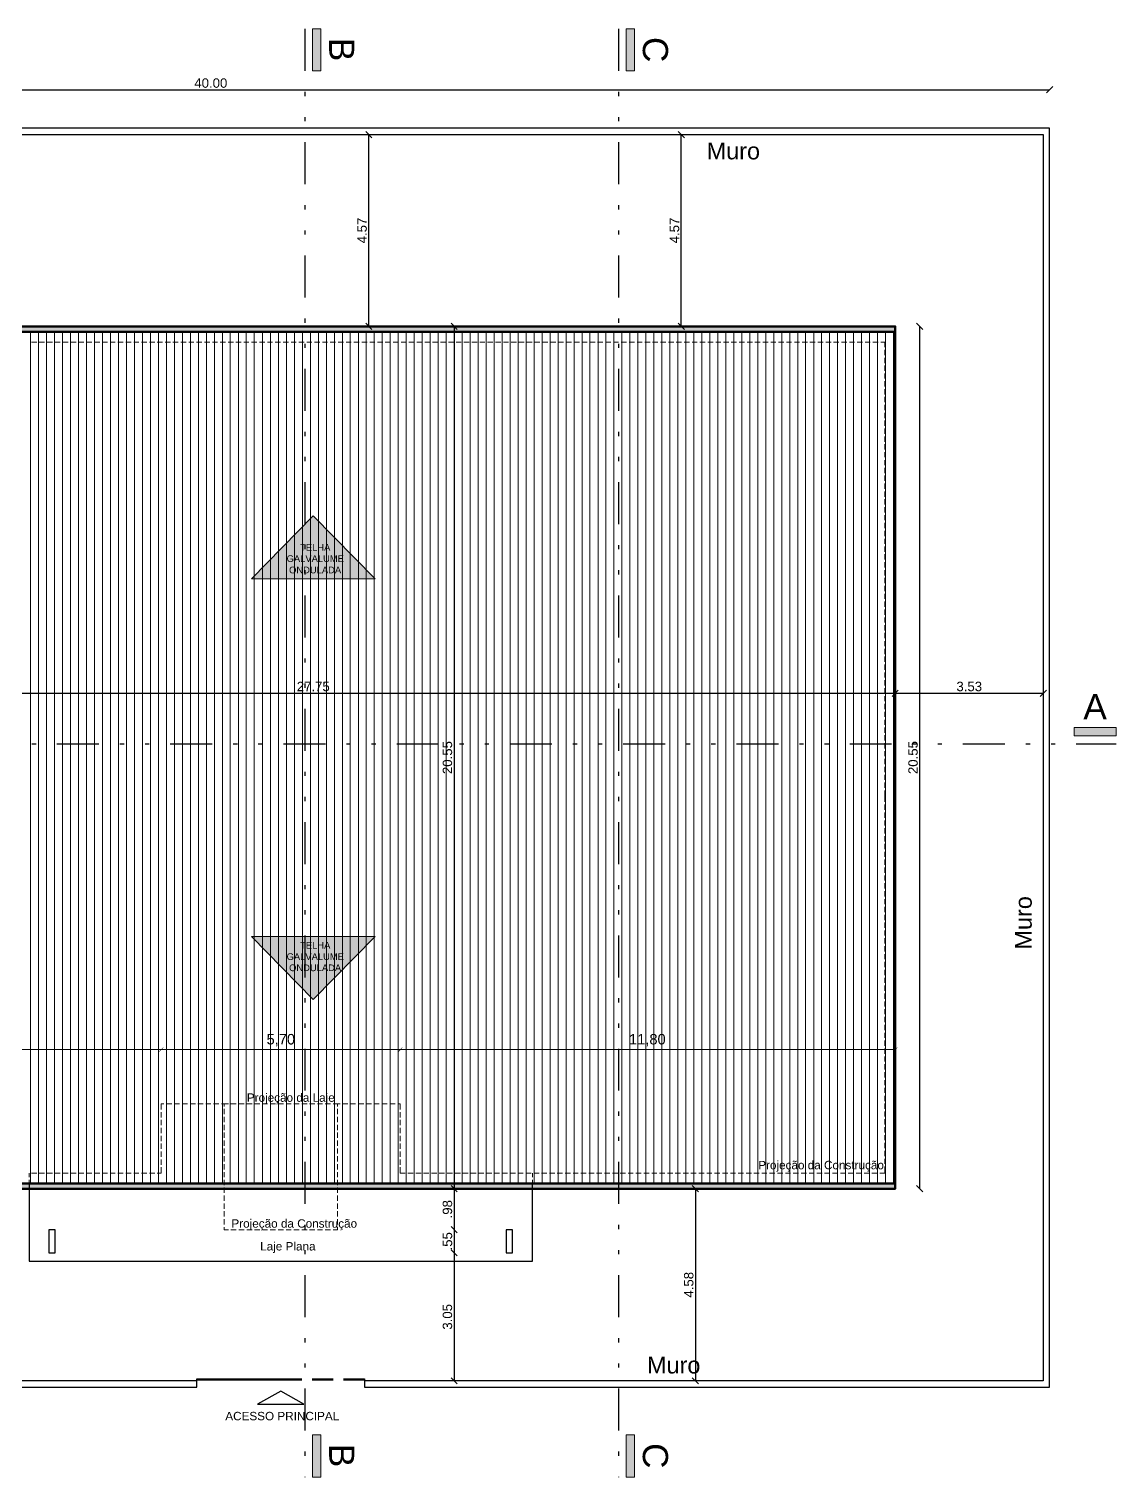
# Model space of a CAD drawing. Extents: x 3377 to 3790, y 1673 to 1846.
# Drawn here: x 3395.04 to 3420.96, y 1678.05 to 1712.56 of the extents above; entities that cross this region are included whole.
import ezdxf

# ---------------------------------------------------------------- set-up
doc = ezdxf.new("R2010")
doc.units = 0
doc.header["$LTSCALE"] = 2
doc.header["$PDMODE"] = 32
doc.linetypes.add('DIVIDE', pattern=[1.25, 0.5, -0.25, 0, -0.25, 0, -0.25])
doc.linetypes.add('HIDDEN', pattern=[0.375, 0.25, -0.125])
for name, color, linetype in [('F-VT-GREIDE', 6, 'Continuous'), ('LCL - COTAS', 30, 'Continuous'), ('LCL-LINHACORTE', 3, 'DIVIDE'), ('PDF5_0', 7, 'Continuous'), ('PDF5_13-CORTE', 7, 'Continuous'), ('PDF5_A-PROJEÇÃO', 7, 'Continuous'), ('PDF5_COTAS', 7, 'Continuous'), ('PDF5_Text', 7, 'Continuous'), ('PDF6_09-CORTE', 7, 'Continuous'), ('PDF6_Text', 7, 'Continuous')]:
    doc.layers.add(name, color=color, linetype=linetype)
doc.layers.add('PDF5_19-COBERTA', color=7, linetype='Continuous', true_color=0xb8b8b8)
doc.layers.add('PDF5_IND_FLUXO', color=7, linetype='Continuous', true_color=0xffffff)
doc.styles.add('Annotative', font='arial.ttf')
doc.styles.add('PDF Arial', font='arial.ttf')
doc.styles.add('ROMANS', font='arial.ttf')
doc.dimstyles.new('1-150', dxfattribs={"dimscale": 1.5, "dimtxt": 0.15, "dimasz": 0.1, "dimexe": 0.05, "dimexo": 0.1, "dimgap": 0.03, "dimtad": 1, "dimzin": 5, "dimdsep": 46, "dimtxsty": 'ROMANS', "dimblk": 'OBLIQUE', "dimcen": 0, "dimse1": 1, "dimse2": 1, "dimclrd": 256, "dimclre": 256, "dimclrt": 2, "dimadec": 0, "dimazin": 0, "dimtfac": 1, "dimtofl": 0, "dimtmove": 2, "dimatfit": 3, "dimldrblk": 'OBLIQUE', "dimfxl": 0.04, "dimtolj": 1, "dimtzin": 1, "dimarcsym": 0})

# ---------------------------------------------------------------- blocks, each defined once
blk = doc.blocks.new('_Oblique')
at = {"color": 0, "linetype": 'ByBlock', "lineweight": -2}
blk.add_line((-0.5, -0.5), (0.5, 0.5), dxfattribs=at)
blk = doc.blocks.new('*D857')
at = {"layer": 'Defpoints', "color": 0, "transparency": 16777216}
for p in [(3415.691, 1705.473), (3416.278, 1705.473), (3415.691, 1684.925)]:
    blk.add_point(p, dxfattribs=at)
at = {"layer": 'LCL - COTAS', "lineweight": -2, "transparency": 16777216}
blk.add_line((3416.278, 1684.925), (3416.278, 1705.473), dxfattribs=at)
at = {"layer": 'LCL - COTAS', "lineweight": -2, "transparency": 16777216, "xscale": 0.15, "yscale": 0.15, "zscale": 0.15}
for p, rotation in [((3416.278, 1705.473), 90), ((3416.278, 1684.925), 270)]:
    blk.add_blockref('_Oblique', p, dxfattribs=dict(at, rotation=rotation))
at = {"layer": 'LCL - COTAS', "color": 2, "transparency": 16777216, "insert": (3416.118, 1695.199), "char_height": 0.225, "attachment_point": 5, "rotation": 90, "style": 'Annotative'}
blk.add_mtext('\\A1;20.55', dxfattribs=at)
blk = doc.blocks.new('*D864')
at = {"layer": 'Defpoints', "color": 0, "transparency": 16777216}
for p in [(3387.943, 1696.732), (3415.691, 1696.732), (3415.691, 1696.732)]:
    blk.add_point(p, dxfattribs=at)
at = {"layer": 'LCL - COTAS', "lineweight": -2, "transparency": 16777216}
blk.add_line((3387.943, 1696.732), (3415.691, 1696.732), dxfattribs=at)
at = {"layer": 'LCL - COTAS', "lineweight": -2, "transparency": 16777216, "xscale": 0.15, "yscale": 0.15, "zscale": 0.15, "rotation": 180}
blk.add_blockref('_Oblique', (3387.943, 1696.732), dxfattribs=at)
at = {"layer": 'LCL - COTAS', "lineweight": -2, "transparency": 16777216, "xscale": 0.15, "yscale": 0.15, "zscale": 0.15}
blk.add_blockref('_Oblique', (3415.691, 1696.732), dxfattribs=at)
at = {"layer": 'LCL - COTAS', "color": 2, "transparency": 16777216, "insert": (3401.817, 1696.892), "char_height": 0.225, "attachment_point": 5, "style": 'Annotative'}
blk.add_mtext('\\A1;27.75', dxfattribs=at)
blk = doc.blocks.new('*D902')
at = {"layer": 'Defpoints', "color": 0, "transparency": 16777216}
for p in [(3404.896, 1705.473), (3405.177, 1684.925), (3405.177, 1684.925)]:
    blk.add_point(p, dxfattribs=at)
at = {"layer": 'LCL - COTAS', "lineweight": -2, "transparency": 16777216}
blk.add_line((3405.177, 1705.473), (3405.177, 1684.925), dxfattribs=at)
at = {"layer": 'LCL - COTAS', "lineweight": -2, "transparency": 16777216, "xscale": 0.15, "yscale": 0.15, "zscale": 0.15}
for p, rotation in [((3405.177, 1705.473), 90), ((3405.177, 1684.925), 270)]:
    blk.add_blockref('_Oblique', p, dxfattribs=dict(at, rotation=rotation))
at = {"layer": 'LCL - COTAS', "color": 2, "transparency": 16777216, "insert": (3405.017, 1695.199), "char_height": 0.225, "attachment_point": 5, "rotation": 90, "style": 'Annotative'}
blk.add_mtext('\\A1;20.55', dxfattribs=at)
blk = doc.blocks.new('*D903')
at = {"layer": 'Defpoints', "color": 0, "transparency": 16777216}
for p in [(3405.177, 1684.925), (3405.177, 1683.947), (3406.417, 1683.947)]:
    blk.add_point(p, dxfattribs=at)
at = {"layer": 'LCL - COTAS', "lineweight": -2, "transparency": 16777216}
blk.add_line((3405.177, 1684.925), (3405.177, 1683.947), dxfattribs=at)
at = {"layer": 'LCL - COTAS', "lineweight": -2, "transparency": 16777216, "xscale": 0.15, "yscale": 0.15, "zscale": 0.15}
for p, rotation in [((3405.177, 1684.925), 90), ((3405.177, 1683.947), 270)]:
    blk.add_blockref('_Oblique', p, dxfattribs=dict(at, rotation=rotation))
at = {"layer": 'LCL - COTAS', "color": 2, "transparency": 16777216, "insert": (3405.017, 1684.436), "char_height": 0.225, "attachment_point": 5, "rotation": 90, "style": 'Annotative'}
blk.add_mtext('\\A1;.98', dxfattribs=at)
blk = doc.blocks.new('*D904')
at = {"layer": 'Defpoints', "color": 0, "transparency": 16777216}
for p in [(3406.417, 1683.947), (3405.177, 1683.397), (3406.417, 1683.397)]:
    blk.add_point(p, dxfattribs=at)
at = {"layer": 'LCL - COTAS', "lineweight": -2, "transparency": 16777216}
blk.add_line((3405.177, 1683.947), (3405.177, 1683.397), dxfattribs=at)
at = {"layer": 'LCL - COTAS', "lineweight": -2, "transparency": 16777216, "xscale": 0.15, "yscale": 0.15, "zscale": 0.15}
for p, rotation in [((3405.177, 1683.947), 90), ((3405.177, 1683.397), 270)]:
    blk.add_blockref('_Oblique', p, dxfattribs=dict(at, rotation=rotation))
at = {"layer": 'LCL - COTAS', "color": 2, "transparency": 16777216, "insert": (3405.018, 1683.672), "char_height": 0.225, "attachment_point": 5, "rotation": 90, "style": 'Annotative'}
blk.add_mtext('\\A1;.55', dxfattribs=at)
blk = doc.blocks.new('*D905')
at = {"layer": 'Defpoints', "color": 0, "transparency": 16777216}
for p in [(3406.417, 1683.397), (3405.149, 1680.347), (3405.177, 1680.347)]:
    blk.add_point(p, dxfattribs=at)
at = {"layer": 'LCL - COTAS', "lineweight": -2, "transparency": 16777216}
blk.add_line((3405.177, 1683.397), (3405.177, 1680.347), dxfattribs=at)
at = {"layer": 'LCL - COTAS', "lineweight": -2, "transparency": 16777216, "xscale": 0.15, "yscale": 0.15, "zscale": 0.15}
for p, rotation in [((3405.177, 1683.397), 90), ((3405.177, 1680.347), 270)]:
    blk.add_blockref('_Oblique', p, dxfattribs=dict(at, rotation=rotation))
at = {"layer": 'LCL - COTAS', "color": 2, "transparency": 16777216, "insert": (3405.017, 1681.872), "char_height": 0.225, "attachment_point": 5, "rotation": 90, "style": 'Annotative'}
blk.add_mtext('\\A1;3.05', dxfattribs=at)
blk = doc.blocks.new('*D908')
at = {"layer": 'Defpoints', "color": 0, "transparency": 16777216}
for p in [(3403.142, 1710.046), (3403.162, 1710.046), (3404.896, 1705.473)]:
    blk.add_point(p, dxfattribs=at)
at = {"layer": 'LCL - COTAS', "lineweight": -2, "transparency": 16777216}
blk.add_line((3403.142, 1705.473), (3403.142, 1710.046), dxfattribs=at)
at = {"layer": 'LCL - COTAS', "lineweight": -2, "transparency": 16777216, "xscale": 0.15, "yscale": 0.15, "zscale": 0.15}
for p, rotation in [((3403.142, 1710.046), 90), ((3403.142, 1705.473), 270)]:
    blk.add_blockref('_Oblique', p, dxfattribs=dict(at, rotation=rotation))
at = {"layer": 'LCL - COTAS', "color": 2, "transparency": 16777216, "insert": (3402.982, 1707.759), "char_height": 0.225, "attachment_point": 5, "rotation": 90, "style": 'Annotative'}
blk.add_mtext('\\A1;4.57', dxfattribs=at)
blk = doc.blocks.new('*D915')
at = {"layer": 'Defpoints', "color": 0, "transparency": 16777216}
for p in [(3410.408, 1710.046), (3410.591, 1710.046), (3415.691, 1705.473)]:
    blk.add_point(p, dxfattribs=at)
at = {"layer": 'LCL - COTAS', "lineweight": -2, "transparency": 16777216}
blk.add_line((3410.591, 1705.473), (3410.591, 1710.046), dxfattribs=at)
at = {"layer": 'LCL - COTAS', "lineweight": -2, "transparency": 16777216, "xscale": 0.15, "yscale": 0.15, "zscale": 0.15}
for p, rotation in [((3410.591, 1710.046), 90), ((3410.591, 1705.473), 270)]:
    blk.add_blockref('_Oblique', p, dxfattribs=dict(at, rotation=rotation))
at = {"layer": 'LCL - COTAS', "color": 2, "transparency": 16777216, "insert": (3410.431, 1707.759), "char_height": 0.225, "attachment_point": 5, "rotation": 90, "style": 'Annotative'}
blk.add_mtext('\\A1;4.57', dxfattribs=at)
blk = doc.blocks.new('*D916')
at = {"layer": 'Defpoints', "color": 0, "transparency": 16777216}
for p in [(3415.691, 1684.925), (3410.748, 1680.347), (3410.93, 1680.347)]:
    blk.add_point(p, dxfattribs=at)
at = {"layer": 'LCL - COTAS', "lineweight": -2, "transparency": 16777216}
blk.add_line((3410.93, 1684.925), (3410.93, 1680.347), dxfattribs=at)
at = {"layer": 'LCL - COTAS', "lineweight": -2, "transparency": 16777216, "xscale": 0.15, "yscale": 0.15, "zscale": 0.15}
for p, rotation in [((3410.93, 1684.925), 90), ((3410.93, 1680.347), 270)]:
    blk.add_blockref('_Oblique', p, dxfattribs=dict(at, rotation=rotation))
at = {"layer": 'LCL - COTAS', "color": 2, "transparency": 16777216, "insert": (3410.77, 1682.636), "char_height": 0.225, "attachment_point": 5, "rotation": 90, "style": 'Annotative'}
blk.add_mtext('\\A1;4.58', dxfattribs=at)
blk = doc.blocks.new('*D973')
at = {"layer": 'Defpoints', "color": 0, "transparency": 16777216}
for p in [(3419.372, 1711.112), (3379.377, 1710.196), (3419.372, 1710.196)]:
    blk.add_point(p, dxfattribs=at)
at = {"layer": 'LCL - COTAS', "lineweight": -2, "transparency": 16777216}
blk.add_line((3379.377, 1711.112), (3419.372, 1711.112), dxfattribs=at)
at = {"layer": 'LCL - COTAS', "lineweight": -2, "transparency": 16777216, "xscale": 0.15, "yscale": 0.15, "zscale": 0.15, "rotation": 180}
blk.add_blockref('_Oblique', (3379.377, 1711.112), dxfattribs=at)
at = {"layer": 'LCL - COTAS', "lineweight": -2, "transparency": 16777216, "xscale": 0.15, "yscale": 0.15, "zscale": 0.15}
blk.add_blockref('_Oblique', (3419.372, 1711.112), dxfattribs=at)
at = {"layer": 'LCL - COTAS', "color": 2, "transparency": 16777216, "insert": (3399.375, 1711.272), "char_height": 0.225, "attachment_point": 5, "style": 'Annotative'}
blk.add_mtext('\\A1;40.00', dxfattribs=at)
blk = doc.blocks.new('*D974')
at = {"layer": 'Defpoints', "color": 0, "transparency": 16777216}
for p in [(3415.691, 1696.732), (3419.222, 1696.732), (3419.222, 1696.396)]:
    blk.add_point(p, dxfattribs=at)
at = {"layer": 'LCL - COTAS', "lineweight": -2, "transparency": 16777216}
blk.add_line((3415.691, 1696.732), (3419.222, 1696.732), dxfattribs=at)
at = {"layer": 'LCL - COTAS', "lineweight": -2, "transparency": 16777216, "xscale": 0.15, "yscale": 0.15, "zscale": 0.15, "rotation": 180}
blk.add_blockref('_Oblique', (3415.691, 1696.732), dxfattribs=at)
at = {"layer": 'LCL - COTAS', "lineweight": -2, "transparency": 16777216, "xscale": 0.15, "yscale": 0.15, "zscale": 0.15}
blk.add_blockref('_Oblique', (3419.222, 1696.732), dxfattribs=at)
at = {"layer": 'LCL - COTAS', "color": 2, "transparency": 16777216, "insert": (3417.457, 1696.892), "char_height": 0.225, "attachment_point": 5, "style": 'Annotative'}
blk.add_mtext('\\A1;3.53', dxfattribs=at)

msp = doc.modelspace()

# ---------------------------------------------------------------- hatches: boundary and pattern name
at = {"true_color": 0x00adad}
h = msp.add_hatch(color=134, dxfattribs=at)
h.dxf.hatch_style = 1
h.paths.add_polyline_path([(3415.691, 1705.473), (3387.943, 1705.473), (3387.943, 1705.346), (3415.691, 1705.346)])
h = msp.add_hatch(color=134, dxfattribs=at)
h.dxf.hatch_style = 1
h.paths.add_polyline_path([(3415.691, 1685.047), (3387.943, 1685.047), (3387.943, 1684.925), (3415.691, 1684.925)])

# ---------------------------------------------------------------- linework, layer by layer
for points in [[(3387.943, 1705.346), (3387.943, 1705.473), (3415.691, 1705.473), (3415.691, 1705.346), (3387.943, 1705.346)], [(3387.943, 1684.925), (3387.943, 1685.047), (3415.691, 1685.047), (3415.691, 1684.925), (3387.943, 1684.925)]]:
    msp.add_lwpolyline(points)
at = {"layer": 'F-VT-GREIDE'}
msp.add_lwpolyline([(3403.042, 1680.197), (3419.372, 1680.197), (3419.372, 1710.196), (3379.377, 1710.196), (3379.377, 1680.197), (3399.042, 1680.197), (3399.042, 1680.347), (3379.527, 1680.347), (3379.527, 1710.046), (3419.222, 1710.046), (3419.222, 1680.347), (3403.042, 1680.347)], close=True, dxfattribs=at)
at = {"layer": 'F-VT-GREIDE', "color": 2}
for points in [[(3399.042, 1680.397), (3401.042, 1680.397), (3401.042, 1680.36), (3399.042, 1680.36)], [(3401.594, 1679.788), (3401.042, 1680.1), (3400.491, 1679.788)]]:
    msp.add_lwpolyline(points, close=True, dxfattribs=at)
at = {"layer": 'F-VT-GREIDE', "color": 1, "linetype": 'HIDDEN'}
msp.add_lwpolyline([(3401.042, 1680.397), (3403.042, 1680.397), (3403.042, 1680.36), (3401.042, 1680.36)], close=True, dxfattribs=at)
at = {"layer": 'LCL-LINHACORTE'}
for p, q in [((3401.618, 1712.562), (3401.618, 1678.054)), ((3409.094, 1712.562), (3409.094, 1678.054)), ((3376.807, 1695.53), (3420.957, 1695.53))]:
    msp.add_line(p, q, dxfattribs=at)
at = {"layer": 'PDF5_0', "transparency": 33554559}
for points in [[(3398.139, 1688.192), (3398.147, 1688.184), (3398.236, 1688.294)], [(3398.236, 1688.294), (3398.147, 1688.184), (3398.139, 1688.192)], [(3398.147, 1688.184), (3398.236, 1688.294), (3398.249, 1688.285)], [(3398.249, 1688.285), (3398.236, 1688.294), (3398.147, 1688.184)], [(3403.836, 1688.192), (3403.848, 1688.184), (3403.937, 1688.294)], [(3403.937, 1688.294), (3403.848, 1688.184), (3403.836, 1688.192)], [(3403.848, 1688.184), (3403.937, 1688.294), (3403.946, 1688.285)], [(3403.946, 1688.285), (3403.937, 1688.294), (3403.848, 1688.184)], [(3415.636, 1688.192), (3415.648, 1688.184), (3415.737, 1688.294)], [(3415.648, 1688.184), (3415.737, 1688.294), (3415.746, 1688.285)]]:
    msp.add_solid(points, dxfattribs=at)
at = {"layer": 'PDF5_13-CORTE', "lineweight": 50}
for points in [[(3387.943, 1705.346), (3387.943, 1705.473), (3415.691, 1705.473), (3415.691, 1705.346)], [(3387.943, 1685.047), (3387.943, 1684.925), (3415.691, 1684.925), (3415.691, 1685.047)]]:
    msp.add_lwpolyline(points, dxfattribs=at)
msp.add_lwpolyline([(3387.943, 1705.346), (3415.691, 1705.346), (3415.691, 1685.047), (3387.943, 1685.047)], close=True, dxfattribs=at)
at = {"layer": 'PDF5_13-CORTE', "lineweight": 25}
msp.add_lwpolyline([(3395.041, 1685.047), (3395.041, 1683.198), (3407.044, 1683.198), (3407.044, 1685.047)], dxfattribs=at)
for points in [[(3395.515, 1683.947), (3395.515, 1683.397), (3395.667, 1683.397), (3395.667, 1683.947)], [(3406.417, 1683.947), (3406.417, 1683.397), (3406.57, 1683.397), (3406.57, 1683.947)]]:
    msp.add_lwpolyline(points, close=True, dxfattribs=at)
at = {"layer": 'PDF5_19-COBERTA', "lineweight": 20}
for points in [[(3395.079, 1705.346), (3395.079, 1685.047)], [(3395.269, 1705.346), (3395.269, 1685.047)], [(3395.46, 1705.346), (3395.46, 1685.047)], [(3395.65, 1705.346), (3395.65, 1685.047)], [(3395.841, 1705.346), (3395.841, 1685.047)], [(3396.031, 1705.346), (3396.031, 1685.047)], [(3396.222, 1705.346), (3396.222, 1685.047)], [(3396.412, 1705.346), (3396.412, 1685.047)], [(3396.602, 1705.346), (3396.602, 1685.047)], [(3396.793, 1705.346), (3396.793, 1685.047)], [(3396.983, 1705.346), (3396.983, 1685.047)], [(3397.174, 1705.346), (3397.174, 1685.047)], [(3397.364, 1705.346), (3397.364, 1685.047)], [(3397.555, 1705.346), (3397.555, 1685.047)], [(3397.745, 1705.346), (3397.745, 1685.047)], [(3397.936, 1705.346), (3397.936, 1685.047)], [(3398.126, 1705.346), (3398.126, 1685.047)], [(3398.317, 1705.346), (3398.317, 1685.047)], [(3398.507, 1705.346), (3398.507, 1685.047)], [(3398.698, 1705.346), (3398.698, 1685.047)], [(3398.888, 1705.346), (3398.888, 1685.047)], [(3399.078, 1705.346), (3399.078, 1685.047)], [(3399.269, 1705.346), (3399.269, 1685.047)], [(3399.459, 1705.346), (3399.459, 1685.047)], [(3399.65, 1705.346), (3399.65, 1685.047)], [(3399.84, 1705.346), (3399.84, 1685.047)], [(3400.031, 1705.346), (3400.031, 1685.047)], [(3400.221, 1705.346), (3400.221, 1685.047)], [(3400.412, 1705.346), (3400.412, 1685.047)], [(3400.606, 1705.346), (3400.606, 1685.047)], [(3400.797, 1705.346), (3400.797, 1685.047)], [(3400.987, 1705.346), (3400.987, 1685.047)], [(3401.178, 1705.346), (3401.178, 1685.047)], [(3401.368, 1705.346), (3401.368, 1685.047)], [(3401.559, 1705.346), (3401.559, 1685.047)], [(3401.749, 1705.346), (3401.749, 1685.047)], [(3401.94, 1705.346), (3401.94, 1685.047)], [(3402.13, 1705.346), (3402.13, 1685.047)], [(3402.32, 1705.346), (3402.32, 1685.047)], [(3402.511, 1705.346), (3402.511, 1685.047)], [(3402.701, 1705.346), (3402.701, 1685.047)], [(3402.892, 1705.346), (3402.892, 1685.047)], [(3403.082, 1705.346), (3403.082, 1685.047)], [(3403.273, 1705.346), (3403.273, 1685.047)], [(3403.463, 1705.346), (3403.463, 1685.047)], [(3403.654, 1705.346), (3403.654, 1685.047)], [(3403.844, 1705.346), (3403.844, 1685.047)], [(3404.035, 1705.346), (3404.035, 1685.047)], [(3404.225, 1705.346), (3404.225, 1685.047)], [(3404.415, 1705.346), (3404.415, 1685.047)], [(3404.606, 1705.346), (3404.606, 1685.047)], [(3404.796, 1705.346), (3404.796, 1685.047)], [(3404.987, 1705.346), (3404.987, 1685.047)], [(3405.177, 1705.346), (3405.177, 1685.047)], [(3405.368, 1705.346), (3405.368, 1685.047)], [(3405.558, 1705.346), (3405.558, 1685.047)], [(3405.749, 1705.346), (3405.749, 1685.047)], [(3405.939, 1705.346), (3405.939, 1685.047)], [(3406.13, 1705.346), (3406.13, 1685.047)], [(3406.32, 1705.346), (3406.32, 1685.047)], [(3406.511, 1705.346), (3406.511, 1685.047)], [(3406.701, 1705.346), (3406.701, 1685.047)], [(3406.891, 1705.346), (3406.891, 1685.047)], [(3407.082, 1705.346), (3407.082, 1685.047)], [(3407.272, 1705.346), (3407.272, 1685.047)], [(3407.463, 1705.346), (3407.463, 1685.047)], [(3407.653, 1705.346), (3407.653, 1685.047)], [(3407.844, 1705.346), (3407.844, 1685.047)], [(3408.034, 1705.346), (3408.034, 1685.047)], [(3408.225, 1705.346), (3408.225, 1685.047)], [(3408.415, 1705.346), (3408.415, 1685.047)], [(3408.606, 1705.346), (3408.606, 1685.047)], [(3408.796, 1705.346), (3408.796, 1685.047)], [(3408.986, 1705.346), (3408.986, 1685.047)], [(3409.177, 1705.346), (3409.177, 1685.047)], [(3409.367, 1705.346), (3409.367, 1685.047)], [(3409.558, 1705.346), (3409.558, 1685.047)], [(3409.748, 1705.346), (3409.748, 1685.047)], [(3409.939, 1705.346), (3409.939, 1685.047)], [(3410.129, 1705.346), (3410.129, 1685.047)], [(3410.32, 1705.346), (3410.32, 1685.047)], [(3410.51, 1705.346), (3410.51, 1685.047)], [(3410.701, 1705.346), (3410.701, 1685.047)], [(3410.891, 1705.346), (3410.891, 1685.047)], [(3411.082, 1705.346), (3411.082, 1685.047)], [(3411.272, 1705.346), (3411.272, 1685.047)], [(3411.462, 1705.346), (3411.462, 1685.047)], [(3411.653, 1705.346), (3411.653, 1685.047)], [(3411.843, 1705.346), (3411.843, 1685.047)], [(3412.034, 1705.346), (3412.034, 1685.047)], [(3412.224, 1705.346), (3412.224, 1685.047)], [(3412.415, 1705.346), (3412.415, 1685.047)], [(3412.605, 1705.346), (3412.605, 1685.047)], [(3412.796, 1705.346), (3412.796, 1685.047)], [(3412.986, 1705.346), (3412.986, 1685.047)], [(3413.177, 1705.346), (3413.177, 1685.047)], [(3413.367, 1705.346), (3413.367, 1685.047)], [(3413.557, 1705.346), (3413.557, 1685.047)], [(3413.748, 1705.346), (3413.748, 1685.047)], [(3413.938, 1705.346), (3413.938, 1685.047)], [(3414.129, 1705.346), (3414.129, 1685.047)], [(3414.319, 1705.346), (3414.319, 1685.047)], [(3414.51, 1705.346), (3414.51, 1685.047)], [(3414.7, 1705.346), (3414.7, 1685.047)], [(3414.891, 1705.346), (3414.891, 1685.047)], [(3415.081, 1705.346), (3415.081, 1685.047)], [(3415.272, 1705.346), (3415.272, 1685.047)], [(3415.462, 1705.346), (3415.462, 1685.047)], [(3415.653, 1705.346), (3415.653, 1685.047)]]:
    msp.add_lwpolyline(points, dxfattribs=at)
at = {"layer": 'PDF5_A-PROJEÇÃO', "lineweight": 18}
for points in [[(3395.1, 1705.096), (3395.223, 1705.096)], [(3395.286, 1705.096), (3395.409, 1705.096)], [(3395.472, 1705.096), (3395.599, 1705.096)], [(3395.663, 1705.096), (3395.786, 1705.096)], [(3395.849, 1705.096), (3395.972, 1705.096)], [(3396.035, 1705.096), (3396.162, 1705.096)], [(3396.222, 1705.096), (3396.349, 1705.096)], [(3396.412, 1705.096), (3396.535, 1705.096)], [(3396.598, 1705.096), (3396.725, 1705.096)], [(3396.784, 1705.096), (3396.911, 1705.096)], [(3396.975, 1705.096), (3397.098, 1705.096)], [(3397.161, 1705.096), (3397.284, 1705.096)], [(3397.347, 1705.096), (3397.474, 1705.096)], [(3397.538, 1705.096), (3397.661, 1705.096)], [(3397.724, 1705.096), (3397.847, 1705.096)], [(3397.91, 1705.096), (3398.037, 1705.096)], [(3398.097, 1705.096), (3398.223, 1705.096)], [(3398.287, 1705.096), (3398.41, 1705.096)], [(3398.473, 1705.096), (3398.6, 1705.096)], [(3398.659, 1705.096), (3398.786, 1705.096)], [(3398.85, 1705.096), (3398.973, 1705.096)], [(3399.036, 1705.096), (3399.159, 1705.096)], [(3399.222, 1705.096), (3399.349, 1705.096)], [(3399.413, 1705.096), (3399.536, 1705.096)], [(3399.599, 1705.096), (3399.722, 1705.096)], [(3399.785, 1705.096), (3399.912, 1705.096)], [(3399.971, 1705.096), (3400.098, 1705.096)], [(3400.162, 1705.096), (3400.285, 1705.096)], [(3400.348, 1705.096), (3400.475, 1705.096)], [(3400.534, 1705.096), (3400.661, 1705.096)], [(3400.725, 1705.096), (3400.848, 1705.096)], [(3400.911, 1705.096), (3401.034, 1705.096)], [(3401.097, 1705.096), (3401.224, 1705.096)], [(3401.288, 1705.096), (3401.41, 1705.096)], [(3401.474, 1705.096), (3401.597, 1705.096)], [(3401.66, 1705.096), (3401.787, 1705.096)], [(3401.846, 1705.096), (3401.973, 1705.096)], [(3402.037, 1705.096), (3402.16, 1705.096)], [(3402.223, 1705.096), (3402.35, 1705.096)], [(3402.409, 1705.096), (3402.536, 1705.096)], [(3402.6, 1705.096), (3402.723, 1705.096)], [(3402.786, 1705.096), (3402.913, 1705.096)], [(3402.972, 1705.096), (3403.099, 1705.096)], [(3403.163, 1705.096), (3403.285, 1705.096)], [(3403.349, 1705.096), (3403.472, 1705.096)], [(3403.535, 1705.096), (3403.662, 1705.096)], [(3403.721, 1705.096), (3403.848, 1705.096)], [(3403.912, 1705.096), (3404.035, 1705.096)], [(3404.098, 1705.096), (3404.225, 1705.096)], [(3404.284, 1705.096), (3404.411, 1705.096)], [(3404.475, 1705.096), (3404.597, 1705.096)], [(3404.661, 1705.096), (3404.788, 1705.096)], [(3404.847, 1705.096), (3404.974, 1705.096)], [(3405.038, 1705.096), (3405.16, 1705.096)], [(3405.224, 1705.096), (3405.347, 1705.096)], [(3405.41, 1705.096), (3405.537, 1705.096)], [(3405.596, 1705.096), (3405.723, 1705.096)], [(3405.787, 1705.096), (3405.91, 1705.096)], [(3405.973, 1705.096), (3406.1, 1705.096)], [(3406.159, 1705.096), (3406.286, 1705.096)], [(3406.35, 1705.096), (3406.472, 1705.096)], [(3406.536, 1705.096), (3406.663, 1705.096)], [(3406.722, 1705.096), (3406.849, 1705.096)], [(3406.913, 1705.096), (3407.035, 1705.096)], [(3407.099, 1705.096), (3407.222, 1705.096)], [(3407.285, 1705.096), (3407.412, 1705.096)], [(3407.476, 1705.096), (3407.598, 1705.096)], [(3407.662, 1705.096), (3407.784, 1705.096)], [(3407.848, 1705.096), (3407.975, 1705.096)], [(3408.034, 1705.096), (3408.161, 1705.096)], [(3408.225, 1705.096), (3408.347, 1705.096)], [(3408.411, 1705.096), (3408.538, 1705.096)], [(3408.597, 1705.096), (3408.724, 1705.096)], [(3408.788, 1705.096), (3408.91, 1705.096)], [(3408.974, 1705.096), (3409.097, 1705.096)], [(3409.16, 1705.096), (3409.287, 1705.096)], [(3409.35, 1705.096), (3409.473, 1705.096)], [(3409.537, 1705.096), (3409.659, 1705.096)], [(3409.723, 1705.096), (3409.85, 1705.096)], [(3409.909, 1705.096), (3410.036, 1705.096)], [(3410.1, 1705.096), (3410.222, 1705.096)], [(3410.286, 1705.096), (3410.413, 1705.096)], [(3410.472, 1705.096), (3410.599, 1705.096)], [(3410.663, 1705.096), (3410.785, 1705.096)], [(3410.849, 1705.096), (3410.971, 1705.096)], [(3411.035, 1705.096), (3411.162, 1705.096)], [(3411.225, 1705.096), (3411.348, 1705.096)], [(3411.412, 1705.096), (3411.534, 1705.096)], [(3411.598, 1705.096), (3411.725, 1705.096)], [(3411.784, 1705.096), (3411.911, 1705.096)], [(3411.975, 1705.096), (3412.097, 1705.096)], [(3412.161, 1705.096), (3412.288, 1705.096)], [(3412.347, 1705.096), (3412.474, 1705.096)], [(3412.537, 1705.096), (3412.66, 1705.096)], [(3412.724, 1705.096), (3412.846, 1705.096)], [(3412.91, 1705.096), (3413.037, 1705.096)], [(3413.1, 1705.096), (3413.223, 1705.096)], [(3413.287, 1705.096), (3413.409, 1705.096)], [(3413.473, 1705.096), (3413.6, 1705.096)], [(3413.659, 1705.096), (3413.786, 1705.096)], [(3413.85, 1705.096), (3413.972, 1705.096)], [(3414.036, 1705.096), (3414.163, 1705.096)], [(3414.222, 1705.096), (3414.349, 1705.096)], [(3414.412, 1705.096), (3414.535, 1705.096)], [(3414.599, 1705.096), (3414.721, 1705.096)], [(3414.785, 1705.096), (3414.912, 1705.096)], [(3414.975, 1705.096), (3415.098, 1705.096)], [(3415.162, 1705.096), (3415.284, 1705.096)], [(3415.348, 1705.096), (3415.441, 1705.096), (3415.441, 1704.978)], [(3415.441, 1704.914), (3415.441, 1704.791)], [(3415.441, 1704.728), (3415.441, 1704.601)], [(3415.441, 1704.542), (3415.441, 1704.415)], [(3415.441, 1704.351), (3415.441, 1704.229)], [(3415.441, 1704.165), (3415.441, 1704.042)], [(3415.441, 1703.979), (3415.441, 1703.852)], [(3415.441, 1703.793), (3415.441, 1703.666)], [(3415.441, 1703.602), (3415.441, 1703.479)], [(3415.441, 1703.416), (3415.441, 1703.289)], [(3415.441, 1703.23), (3415.441, 1703.103)], [(3415.441, 1703.039), (3415.441, 1702.917)], [(3415.441, 1702.853), (3415.441, 1702.726)], [(3415.441, 1702.667), (3415.441, 1702.54)], [(3415.441, 1702.476), (3415.441, 1702.354)], [(3415.441, 1702.29), (3415.441, 1702.167)], [(3415.441, 1702.104), (3415.441, 1701.977)], [(3415.441, 1701.918), (3415.441, 1701.791)], [(3415.441, 1701.727), (3415.441, 1701.604)], [(3415.441, 1701.541), (3415.441, 1701.414)], [(3415.441, 1701.355), (3415.441, 1701.228)], [(3415.441, 1701.164), (3415.441, 1701.042)], [(3415.441, 1700.978), (3415.441, 1700.855)], [(3415.441, 1700.792), (3415.441, 1700.665)], [(3415.441, 1700.601), (3415.441, 1700.479)], [(3415.441, 1700.415), (3415.441, 1700.292)], [(3415.441, 1700.229), (3415.441, 1700.102)], [(3415.441, 1700.043), (3415.441, 1699.916)], [(3415.441, 1699.852), (3415.441, 1699.73)], [(3415.441, 1699.666), (3415.441, 1699.539)], [(3415.441, 1699.48), (3415.441, 1699.353)], [(3415.441, 1699.289), (3415.441, 1699.167)], [(3415.441, 1699.103), (3415.441, 1698.98)], [(3415.441, 1698.917), (3415.441, 1698.79)], [(3415.441, 1698.726), (3415.441, 1698.604)], [(3415.441, 1698.54), (3415.441, 1698.417)], [(3415.441, 1698.354), (3415.441, 1698.227)], [(3415.441, 1698.168), (3415.441, 1698.041)], [(3415.441, 1697.977), (3415.441, 1697.855)], [(3415.441, 1697.791), (3415.441, 1697.664)], [(3415.441, 1697.605), (3415.441, 1697.478)], [(3415.441, 1697.414), (3415.441, 1697.292)], [(3415.441, 1697.228), (3415.441, 1697.105)], [(3415.441, 1697.042), (3415.441, 1696.915)], [(3415.441, 1696.851), (3415.441, 1696.729)], [(3415.441, 1696.665), (3415.441, 1696.543)], [(3415.441, 1696.479), (3415.441, 1696.352)], [(3415.441, 1696.293), (3415.441, 1696.166)], [(3415.441, 1696.102), (3415.441, 1695.98)], [(3415.441, 1695.916), (3415.441, 1695.789)], [(3415.441, 1695.73), (3415.441, 1695.603)], [(3415.441, 1695.539), (3415.441, 1695.417)], [(3415.441, 1695.353), (3415.441, 1695.23)], [(3415.441, 1695.167), (3415.441, 1695.04)], [(3415.441, 1694.977), (3415.441, 1694.854)], [(3415.441, 1694.79), (3415.441, 1694.668)], [(3415.441, 1694.604), (3415.441, 1694.477)], [(3415.441, 1694.418), (3415.441, 1694.299), (3415.441, 1694.143)], [(3415.441, 1694.079), (3415.441, 1693.952)], [(3415.441, 1693.893), (3415.441, 1693.766)], [(3415.441, 1693.703), (3415.441, 1693.58)], [(3415.441, 1693.516), (3415.441, 1693.389)], [(3415.441, 1693.33), (3415.441, 1693.203)], [(3415.441, 1693.14), (3415.441, 1693.017)], [(3415.441, 1692.953), (3415.441, 1692.831)], [(3415.441, 1692.767), (3415.441, 1692.64)], [(3415.441, 1692.577), (3415.441, 1692.454)], [(3415.441, 1692.391), (3415.441, 1692.268)], [(3415.441, 1692.204), (3415.441, 1692.077)], [(3415.441, 1692.018), (3415.441, 1691.891)], [(3415.441, 1691.828), (3415.441, 1691.705)], [(3415.441, 1691.641), (3415.441, 1691.514)], [(3415.441, 1691.455), (3415.441, 1691.328)], [(3415.441, 1691.265), (3415.441, 1691.142)], [(3415.441, 1691.078), (3415.441, 1690.956)], [(3415.441, 1690.892), (3415.441, 1690.765)], [(3415.441, 1690.706), (3415.441, 1690.579)], [(3415.441, 1690.516), (3415.441, 1690.393)], [(3415.441, 1690.329), (3415.441, 1690.202)], [(3415.441, 1690.143), (3415.441, 1690.016)], [(3415.441, 1689.953), (3415.441, 1689.83)], [(3415.441, 1689.766), (3415.441, 1689.639)], [(3415.441, 1689.58), (3415.441, 1689.453)], [(3415.441, 1689.39), (3415.441, 1689.267)], [(3415.441, 1689.204), (3415.441, 1689.081)], [(3415.441, 1689.017), (3415.441, 1688.89)], [(3415.441, 1688.831), (3415.441, 1688.704)], [(3415.441, 1688.641), (3415.441, 1688.518)], [(3415.441, 1688.454), (3415.441, 1688.327)], [(3415.441, 1688.268), (3415.441, 1688.141)], [(3415.441, 1688.078), (3415.441, 1687.955)], [(3415.441, 1687.891), (3415.441, 1687.765)], [(3415.441, 1687.705), (3415.441, 1687.578)], [(3415.441, 1687.515), (3415.441, 1687.392)], [(3415.441, 1687.329), (3415.441, 1687.206)], [(3415.441, 1687.142), (3415.441, 1687.015)], [(3398.194, 1686.812), (3398.194, 1686.948), (3398.253, 1686.948)], [(3398.194, 1686.622), (3398.194, 1686.749)], [(3398.317, 1686.948), (3398.444, 1686.948)], [(3398.503, 1686.948), (3398.63, 1686.948)], [(3398.693, 1686.948), (3398.816, 1686.948)], [(3398.88, 1686.948), (3399.006, 1686.948)], [(3399.066, 1686.948), (3399.193, 1686.948)], [(3399.256, 1686.948), (3399.379, 1686.948)], [(3399.442, 1686.948), (3399.565, 1686.948)], [(3399.629, 1686.948), (3399.692, 1686.948), (3399.692, 1686.884)], [(3399.692, 1686.948), (3399.794, 1686.948)], [(3399.692, 1686.825), (3399.692, 1686.698)], [(3399.853, 1686.948), (3399.98, 1686.948)], [(3400.043, 1686.948), (3400.166, 1686.948)], [(3400.23, 1686.948), (3400.357, 1686.948)], [(3400.416, 1686.948), (3400.543, 1686.948)], [(3400.606, 1686.948), (3400.729, 1686.948)], [(3400.793, 1686.948), (3400.915, 1686.948)], [(3400.979, 1686.948), (3401.106, 1686.948)], [(3401.169, 1686.948), (3401.292, 1686.948)], [(3401.355, 1686.948), (3401.478, 1686.948)], [(3401.542, 1686.948), (3401.669, 1686.948)], [(3401.728, 1686.948), (3401.855, 1686.948)], [(3401.918, 1686.948), (3402.041, 1686.948)], [(3402.105, 1686.948), (3402.232, 1686.948)], [(3402.291, 1686.948), (3402.392, 1686.948)], [(3402.392, 1686.884), (3402.392, 1686.948), (3402.456, 1686.948)], [(3402.392, 1686.698), (3402.392, 1686.825)], [(3402.515, 1686.948), (3402.642, 1686.948)], [(3402.706, 1686.948), (3402.828, 1686.948)], [(3402.892, 1686.948), (3403.019, 1686.948)], [(3403.078, 1686.948), (3403.205, 1686.948)], [(3403.269, 1686.948), (3403.391, 1686.948)], [(3403.455, 1686.948), (3403.582, 1686.948)], [(3403.641, 1686.948), (3403.768, 1686.948)], [(3403.831, 1686.948), (3403.891, 1686.948), (3403.891, 1686.812)], [(3403.891, 1686.749), (3403.891, 1686.622)], [(3415.441, 1686.956), (3415.441, 1686.829)], [(3415.441, 1686.766), (3415.441, 1686.643)], [(3398.194, 1686.436), (3398.194, 1686.563)], [(3399.692, 1686.634), (3399.692, 1686.512)], [(3399.692, 1686.448), (3399.692, 1686.321)], [(3402.392, 1686.512), (3402.392, 1686.634)], [(3402.392, 1686.321), (3402.392, 1686.448)], [(3403.891, 1686.563), (3403.891, 1686.436)], [(3415.441, 1686.579), (3415.441, 1686.452)], [(3398.194, 1686.249), (3398.194, 1686.372)], [(3398.194, 1686.059), (3398.194, 1686.186)], [(3399.692, 1686.262), (3399.692, 1686.135)], [(3399.692, 1686.072), (3399.692, 1685.949)], [(3402.392, 1686.135), (3402.392, 1686.262)], [(3402.392, 1685.949), (3402.392, 1686.072)], [(3403.891, 1686.372), (3403.891, 1686.249)], [(3403.891, 1686.186), (3403.891, 1686.059)], [(3415.441, 1686.393), (3415.441, 1686.266)], [(3415.441, 1686.203), (3415.441, 1686.08)], [(3398.194, 1685.873), (3398.194, 1686)], [(3398.194, 1685.686), (3398.194, 1685.809)], [(3399.692, 1685.885), (3399.692, 1685.763)], [(3402.392, 1685.763), (3402.392, 1685.885)], [(3403.891, 1686), (3403.891, 1685.873)], [(3403.891, 1685.809), (3403.891, 1685.686)], [(3415.441, 1686.017), (3415.441, 1685.894)], [(3415.441, 1685.83), (3415.441, 1685.703)], [(3398.194, 1685.437), (3398.194, 1685.297), (3398.097, 1685.297)], [(3398.194, 1685.496), (3398.194, 1685.623)], [(3399.692, 1685.699), (3399.692, 1685.572)], [(3399.692, 1685.509), (3399.692, 1685.386)], [(3402.392, 1685.572), (3402.392, 1685.699)], [(3402.392, 1685.386), (3402.392, 1685.509)], [(3403.891, 1685.623), (3403.891, 1685.496)], [(3404.009, 1685.297), (3403.891, 1685.297), (3403.891, 1685.437)], [(3415.441, 1685.454), (3415.441, 1685.297), (3415.322, 1685.297)], [(3415.441, 1685.64), (3415.441, 1685.517)], [(3395.041, 1685.204), (3395.041, 1685.297)], [(3395.041, 1685.047), (3395.041, 1685.14)], [(3395.223, 1685.297), (3395.1, 1685.297)], [(3395.409, 1685.297), (3395.286, 1685.297)], [(3395.599, 1685.297), (3395.472, 1685.297)], [(3395.786, 1685.297), (3395.663, 1685.297)], [(3395.972, 1685.297), (3395.849, 1685.297)], [(3396.162, 1685.297), (3396.035, 1685.297)], [(3396.349, 1685.297), (3396.222, 1685.297)], [(3396.535, 1685.297), (3396.412, 1685.297)], [(3396.725, 1685.297), (3396.598, 1685.297)], [(3396.911, 1685.297), (3396.784, 1685.297)], [(3397.098, 1685.297), (3396.975, 1685.297)], [(3397.284, 1685.297), (3397.161, 1685.297)], [(3397.474, 1685.297), (3397.347, 1685.297)], [(3397.661, 1685.297), (3397.538, 1685.297)], [(3397.847, 1685.297), (3397.724, 1685.297)], [(3398.037, 1685.297), (3397.91, 1685.297)], [(3399.692, 1685.322), (3399.692, 1685.2)], [(3399.692, 1685.136), (3399.692, 1685.009)], [(3402.392, 1685.2), (3402.392, 1685.322)], [(3402.392, 1685.009), (3402.392, 1685.136)], [(3404.2, 1685.297), (3404.073, 1685.297)], [(3404.386, 1685.297), (3404.259, 1685.297)], [(3404.572, 1685.297), (3404.449, 1685.297)], [(3404.763, 1685.297), (3404.636, 1685.297)], [(3404.949, 1685.297), (3404.822, 1685.297)], [(3405.135, 1685.297), (3405.012, 1685.297)], [(3405.325, 1685.297), (3405.198, 1685.297)], [(3405.512, 1685.297), (3405.385, 1685.297)], [(3405.698, 1685.297), (3405.575, 1685.297)], [(3405.884, 1685.297), (3405.761, 1685.297)], [(3406.075, 1685.297), (3405.948, 1685.297)], [(3406.261, 1685.297), (3406.134, 1685.297)], [(3406.447, 1685.297), (3406.324, 1685.297)], [(3406.637, 1685.297), (3406.511, 1685.297)], [(3406.824, 1685.297), (3406.697, 1685.297)], [(3407.01, 1685.297), (3406.887, 1685.297)], [(3407.044, 1685.204), (3407.044, 1685.297)], [(3407.044, 1685.047), (3407.044, 1685.14)], [(3407.2, 1685.297), (3407.073, 1685.297)], [(3407.387, 1685.297), (3407.26, 1685.297)], [(3407.573, 1685.297), (3407.45, 1685.297)], [(3407.759, 1685.297), (3407.636, 1685.297)], [(3407.95, 1685.297), (3407.823, 1685.297)], [(3408.136, 1685.297), (3408.013, 1685.297)], [(3408.322, 1685.297), (3408.199, 1685.297)], [(3408.512, 1685.297), (3408.385, 1685.297)], [(3408.699, 1685.297), (3408.572, 1685.297)], [(3408.885, 1685.297), (3408.762, 1685.297)], [(3409.075, 1685.297), (3408.948, 1685.297)], [(3409.262, 1685.297), (3409.135, 1685.297)], [(3409.448, 1685.297), (3409.325, 1685.297)], [(3409.634, 1685.297), (3409.511, 1685.297)], [(3409.824, 1685.297), (3409.698, 1685.297)], [(3410.011, 1685.297), (3409.888, 1685.297)], [(3410.197, 1685.297), (3410.074, 1685.297)], [(3410.387, 1685.297), (3410.26, 1685.297)], [(3410.574, 1685.297), (3410.447, 1685.297)], [(3410.76, 1685.297), (3410.637, 1685.297)], [(3410.95, 1685.297), (3410.823, 1685.297)], [(3411.137, 1685.297), (3411.01, 1685.297)], [(3411.323, 1685.297), (3411.2, 1685.297)], [(3411.509, 1685.297), (3411.386, 1685.297)], [(3411.699, 1685.297), (3411.572, 1685.297)], [(3411.886, 1685.297), (3411.763, 1685.297)], [(3412.072, 1685.297), (3411.949, 1685.297)], [(3412.262, 1685.297), (3412.135, 1685.297)], [(3412.449, 1685.297), (3412.322, 1685.297)], [(3412.635, 1685.297), (3412.512, 1685.297)], [(3412.825, 1685.297), (3412.698, 1685.297)], [(3413.011, 1685.297), (3412.885, 1685.297)], [(3413.198, 1685.297), (3413.075, 1685.297)], [(3413.384, 1685.297), (3413.261, 1685.297)], [(3413.574, 1685.297), (3413.447, 1685.297)], [(3413.761, 1685.297), (3413.638, 1685.297)], [(3413.947, 1685.297), (3413.824, 1685.297)], [(3414.137, 1685.297), (3414.01, 1685.297)], [(3414.324, 1685.297), (3414.197, 1685.297)], [(3414.51, 1685.297), (3414.387, 1685.297)], [(3414.7, 1685.297), (3414.573, 1685.297)], [(3414.886, 1685.297), (3414.759, 1685.297)], [(3415.073, 1685.297), (3414.95, 1685.297)], [(3415.259, 1685.297), (3415.136, 1685.297)], [(3399.692, 1684.95), (3399.692, 1684.823)], [(3399.692, 1684.76), (3399.692, 1684.637)], [(3402.392, 1684.823), (3402.392, 1684.95)], [(3402.392, 1684.637), (3402.392, 1684.76)], [(3399.692, 1684.573), (3399.692, 1684.446)], [(3399.692, 1684.387), (3399.692, 1684.26)], [(3402.392, 1684.446), (3402.392, 1684.573)], [(3402.392, 1684.26), (3402.392, 1684.387)], [(3399.692, 1684.197), (3399.692, 1684.074)], [(3399.692, 1684.01), (3399.692, 1683.947), (3399.794, 1683.947)], [(3402.291, 1683.947), (3402.392, 1683.947), (3402.392, 1684.01)], [(3402.392, 1684.074), (3402.392, 1684.197)], [(3399.853, 1683.947), (3399.98, 1683.947)], [(3400.043, 1683.947), (3400.166, 1683.947)], [(3400.23, 1683.947), (3400.357, 1683.947)], [(3400.416, 1683.947), (3400.543, 1683.947)], [(3400.606, 1683.947), (3400.729, 1683.947)], [(3400.793, 1683.947), (3400.915, 1683.947)], [(3400.979, 1683.947), (3401.106, 1683.947)], [(3401.169, 1683.947), (3401.292, 1683.947)], [(3401.355, 1683.947), (3401.478, 1683.947)], [(3401.542, 1683.947), (3401.669, 1683.947)], [(3401.728, 1683.947), (3401.855, 1683.947)], [(3401.918, 1683.947), (3402.041, 1683.947)], [(3402.105, 1683.947), (3402.232, 1683.947)]]:
    msp.add_lwpolyline(points, dxfattribs=at)
at = {"layer": 'PDF5_COTAS', "lineweight": 13}
msp.add_lwpolyline([(3415.691, 1688.239), (3403.891, 1688.239), (3398.194, 1688.239), (3387.943, 1688.239)], dxfattribs=at)
at = {"layer": 'PDF5_IND_FLUXO', "color": 252, "lineweight": 0, "true_color": 0x929498}
for points in [[(3403.29, 1699.459), (3400.344, 1699.459), (3401.817, 1700.957)], [(3403.29, 1690.935), (3400.344, 1690.935), (3401.817, 1689.436)]]:
    msp.add_lwpolyline(points, close=True, dxfattribs=at)
at = {"layer": 'PDF5_IND_FLUXO', "transparency": 33554559}
for points in [[(3401.817, 1700.957), (3403.29, 1699.459), (3400.344, 1699.459)], [(3400.344, 1690.935), (3403.29, 1690.935), (3401.817, 1689.436)]]:
    msp.add_solid(points, dxfattribs=at)
at = {"layer": 'PDF6_09-CORTE', "lineweight": 0}
for points in [[(3401.798, 1711.563), (3402.001, 1711.563), (3402.001, 1712.562), (3401.798, 1712.562)], [(3409.278, 1711.563), (3409.477, 1711.563), (3409.477, 1712.562), (3409.278, 1712.562)], [(3420.957, 1695.715), (3420.957, 1695.918), (3419.958, 1695.918), (3419.958, 1695.715)], [(3401.798, 1678.054), (3402.001, 1678.054), (3402.001, 1679.057), (3401.798, 1679.057)], [(3409.278, 1678.054), (3409.477, 1678.054), (3409.477, 1679.057), (3409.278, 1679.057)]]:
    msp.add_lwpolyline(points, close=True, dxfattribs=at)
at = {"layer": 'PDF6_09-CORTE', "transparency": 33554559}
for points in [[(3402.001, 1712.562), (3401.798, 1712.562), (3402.001, 1711.563)], [(3401.798, 1712.562), (3402.001, 1711.563), (3401.798, 1711.563)], [(3409.477, 1712.562), (3409.278, 1712.562), (3409.477, 1711.563)], [(3409.278, 1712.562), (3409.477, 1711.563), (3409.278, 1711.563)], [(3420.957, 1695.918), (3419.958, 1695.918), (3420.957, 1695.715)], [(3419.958, 1695.918), (3420.957, 1695.715), (3419.958, 1695.715)], [(3402.001, 1679.057), (3401.798, 1679.057), (3402.001, 1678.054)], [(3401.798, 1679.057), (3402.001, 1678.054), (3401.798, 1678.054)], [(3409.477, 1679.057), (3409.278, 1679.057), (3409.477, 1678.054)], [(3409.278, 1679.057), (3409.477, 1678.054), (3409.278, 1678.054)]]:
    msp.add_solid(points, dxfattribs=at)

# ---------------------------------------------------------------- texts
at = {"layer": 'PDF5_Text', "attachment_point": 7, "style": 'PDF Arial'}
for s, insert, char_height in [('Muro', (3411.196, 1709.449), 0.4), ('TELHA', (3401.504, 1700.127), 0.16), ('GALVALUME', (3401.182, 1699.858), 0.16), ('ONDULADA', (3401.241, 1699.587), 0.16), ('GALVALUME', (3401.182, 1690.373), 0.16), ('TELHA', (3401.504, 1690.647), 0.16), ('ONDULADA', (3401.241, 1690.107), 0.16), ('5,70', (3400.704, 1688.316), 0.25), ('11,80', (3409.346, 1688.316), 0.25), ('Projeção da Laje', (3400.234, 1686.935), 0.19998), ('Projeção da Construção', (3412.426, 1685.327), 0.19998), ('Projeção da Construção', (3399.866, 1683.935), 0.19998), ('Laje Plana', (3400.551, 1683.393), 0.2), ('Muro', (3409.774, 1680.516), 0.4), ('ACESSO PRINCIPAL', (3399.72, 1679.404), 0.19998)]:
    msp.add_mtext(s, dxfattribs=dict(at, insert=insert, char_height=char_height))
at = {"layer": 'PDF5_Text', "insert": (3418.952, 1690.624), "char_height": 0.4, "attachment_point": 7, "rotation": 90, "style": 'PDF Arial'}
msp.add_mtext('Muro', dxfattribs=at)
at = {"layer": 'PDF6_Text', "char_height": 0.6, "attachment_point": 7, "rotation": 270, "style": 'PDF Arial'}
for s, insert in [('B', (3402.196, 1712.35)), ('C', (3409.666, 1712.371)), ('C', (3409.666, 1678.863)), ('B', (3402.196, 1678.846))]:
    msp.add_mtext(s, dxfattribs=dict(at, insert=insert))
at = {"layer": 'PDF6_Text', "insert": (3420.178, 1696.113), "char_height": 0.6, "attachment_point": 7, "style": 'PDF Arial'}
msp.add_mtext('A', dxfattribs=at)

# ---------------------------------------------------------------- dimensions: what is measured, and where the dimension line sits
at = {"layer": 'LCL - COTAS'}
for base, p1, p2, picture, middle in [((3419.372441327, 1711.111888177), (3379.377441327, 1710.195814102), (3419.372441327, 1710.195814102), '*D973', (3399.374941327, 1711.2717671)), ((3415.691, 1696.732), (3387.943, 1696.732), (3415.691, 1696.732), '*D864', (3401.817, 1696.892)), ((3419.222, 1696.732), (3415.691, 1696.732), (3419.222, 1696.396), '*D974', (3417.457, 1696.892))]:
    dim = msp.add_linear_dim(base=base, p1=p1, p2=p2, dimstyle='1-150', override={"dimtxsty": 'Annotative'}, dxfattribs=at)
    dim.commit()
    dim.dimension.update_dxf_attribs({"geometry": picture, "text_midpoint": middle})
for base, p1, p2, picture, middle in [((3403.142, 1710.046), (3404.896, 1705.473), (3403.162, 1710.046), '*D908', (3402.982, 1707.759)), ((3410.591, 1710.046), (3415.691, 1705.473), (3410.408, 1710.046), '*D915', (3410.431, 1707.759)), ((3405.177, 1684.925), (3404.896, 1705.473), (3405.177, 1684.925), '*D902', (3405.017, 1695.199)), ((3416.278, 1705.473), (3415.691, 1684.925), (3415.691, 1705.473), '*D857', (3416.118, 1695.199)), ((3405.177, 1683.947), (3405.177, 1684.925), (3406.417, 1683.947), '*D903', (3405.017, 1684.436)), ((3410.93, 1680.347), (3415.691, 1684.925), (3410.748, 1680.347), '*D916', (3410.77, 1682.636)), ((3405.177, 1683.397), (3406.417, 1683.947), (3406.417, 1683.397), '*D904', (3405.018, 1683.672)), ((3405.177, 1680.347), (3406.417, 1683.397), (3405.149, 1680.347), '*D905', (3405.017, 1681.872))]:
    dim = msp.add_linear_dim(base=base, p1=p1, p2=p2, angle=90, dimstyle='1-150', override={"dimtxsty": 'Annotative'}, dxfattribs=at)
    dim.commit()
    dim.dimension.update_dxf_attribs({"geometry": picture, "text_midpoint": middle})

doc.saveas('drawing.dxf')
